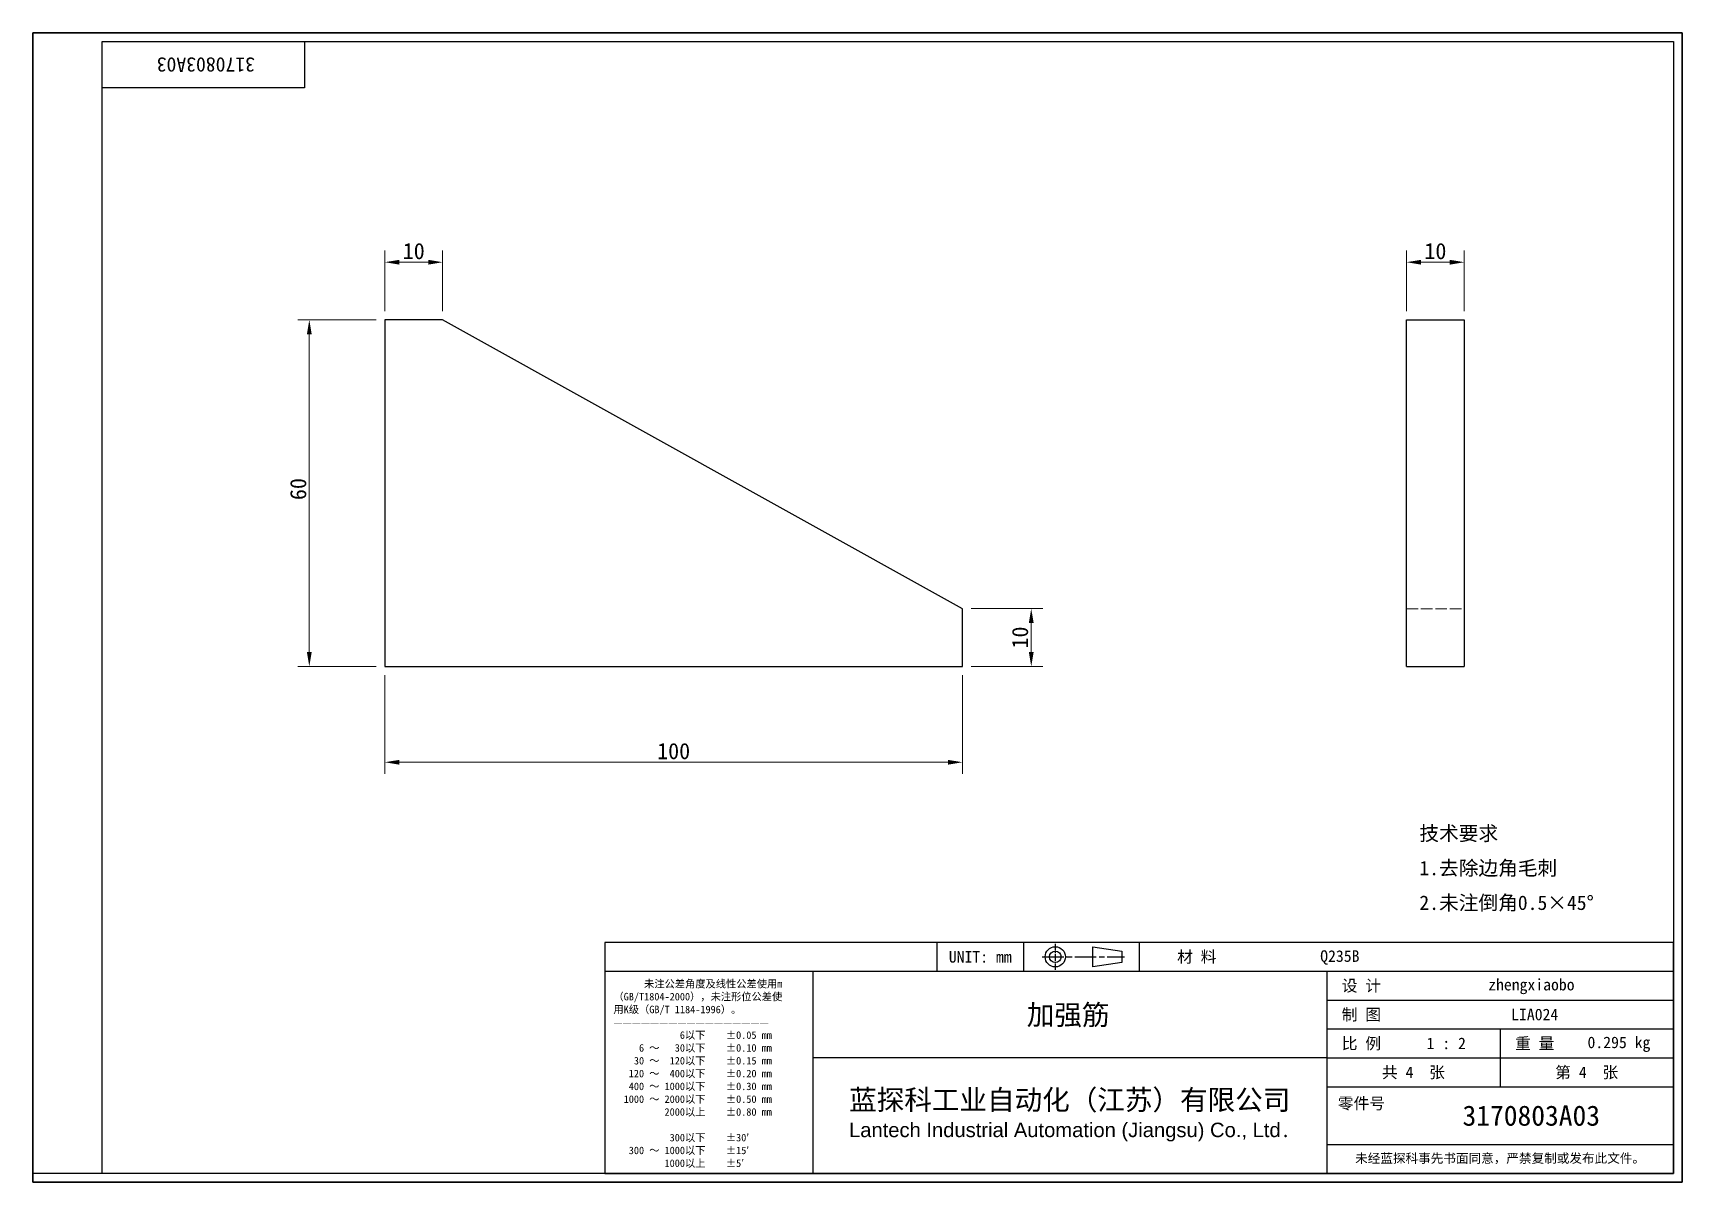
# Model space of a CAD drawing. Header units: millimetres. Extents: x 6 to 292, y 5 to 205.
import ezdxf
from ezdxf.enums import TextEntityAlignment as Align

# ---------------------------------------------------------------- set-up
doc = ezdxf.new("R2010")
doc.units = ezdxf.units.MM
doc.linetypes.add('CHAIN', pattern=[0.3543, 0.2362, -0.0295, 0.0591, -0.0295])
doc.linetypes.add('DASHED', pattern=[0.2067, 0.1654, -0.0413])
for name, color, linetype, lineweight in [('1', 7, 'Continuous', 18), ('可见 (ISO)', 7, 'Continuous', 25), ('图框 (ISO)', 7, 'Continuous', 35), ('标题 (ISO)', 7, 'Continuous', 25)]:
    doc.layers.add(name, color=color, linetype=linetype, lineweight=lineweight)
for name, color, linetype, lineweight, true_color in [('尺寸 (ISO)', 7, 'Continuous', 18, 0x008000), ('符号 (ISO)', 7, 'Continuous', 18, 0x008000), ('隐藏 (ISO)', 5, 'DASHED', 18, 0x0000ff)]:
    doc.layers.add(name, color=color, linetype=linetype, lineweight=lineweight, true_color=true_color)
doc.styles.add('文本样式164', font='SimSun.ttf')
doc.styles.add('文本样式165', font='SimSun.ttf')
doc.styles.add('文本样式74', font='SimSun.ttf')
doc.styles.add('最新国标', font='simfang.ttf')
doc.styles.add('注释文本 (ISO)', font='simfang.ttf')
doc.dimstyles.new('默认 (GB)', dxfattribs={"dimtxt": 2.8, "dimasz": 2.5, "dimexe": 2, "dimexo": 1.5, "dimgap": 0.5, "dimtad": 1, "dimtoh": 1, "dimdsep": 46, "dimtxsty": '最新国标', "dimcen": 0.09, "dimdle": 10, "dimclrd": 256, "dimclre": 256, "dimclrt": 256, "dimaunit": 1, "dimadec": 3, "dimazin": 2, "dimtfac": 0.535714, "dimtdec": 3, "dimtmove": 0, "dimatfit": 3, "dimfxl": 0, "dimtolj": 1, "dimlwd": -1, "dimlwe": -1, "dimarcsym": 0})

# ---------------------------------------------------------------- blocks, each defined once
blk = doc.blocks.new('图框 最新国标')
at = {"layer": '图框 (ISO)'}
for p, q in [((6, 7), (6, 204.5)), ((6, 204.5), (291.5, 204.5)), ((291.5, 204.5), (291.5, 5.5)), ((6, 7), (6, 5.5)), ((6, 7), (6, 5.5)), ((291.5, 5.5), (6, 5.5))]:
    blk.add_line(p, q, dxfattribs=at)
at = {"layer": '图框 (ISO)', "color": 7, "linetype": 'Continuous', "lineweight": 25}
for p, q in [((18, 203), (290, 203)), ((18, 7), (18, 203)), ((18, 203), (290, 203)), ((53, 203), (53, 195)), ((290, 203), (290, 7)), ((290, 203), (290, 7)), ((53, 195), (18, 195)), ((290, 7), (6, 7)), ((290, 7), (18, 7))]:
    blk.add_line(p, q, dxfattribs=at)
at = {"layer": '图框 (ISO)', "style": '文本样式74'}
blk.add_attdef('零件代号_001', (44.43, 200.25), '', height=2.5, rotation=180, dxfattribs=at)
blk = doc.blocks.new('标题栏 最新国标')
at = {"layer": '标题 (ISO)'}
for p, q in [((381.98, -183.84), (196.98, -183.84)), ((196.98, -183.84), (196.98, -223.84)), ((254.48, -183.84), (254.48, -188.84)), ((269.48, -183.84), (269.48, -188.84)), ((281.48, -188.09), (281.48, -184.59)), ((281.48, -184.59), (286.48, -185.34)), ((286.48, -185.34), (286.48, -187.34)), ((289.48, -183.84), (289.48, -188.84)), ((381.98, -223.84), (381.98, -183.84)), ((383.48, -183.84), (383.48, -225.34)), ((286.48, -187.34), (281.48, -188.09)), ((196.98, -188.84), (381.98, -188.84)), ((232.98, -188.84), (232.98, -223.84)), ((321.98, -188.84), (321.98, -223.84)), ((321.98, -193.84), (381.98, -193.84)), ((321.98, -198.84), (381.98, -198.84)), ((351.98, -198.84), (351.98, -208.84)), ((321.98, -203.84), (232.98, -203.84)), ((321.98, -203.84), (381.98, -203.84)), ((321.98, -208.84), (381.98, -208.84)), ((321.98, -218.84), (381.98, -218.84)), ((196.98, -223.84), (381.98, -223.84)), ((383.48, -225.34), (196.98, -225.34))]:
    blk.add_line(p, q, dxfattribs=at)
at = {"layer": '标题 (ISO)', "linetype": 'CHAIN', "ltscale": 5.000333}
blk.add_line((274.98, -184.09), (274.98, -188.59), dxfattribs=at)
at = {"layer": '标题 (ISO)', "linetype": 'CHAIN', "ltscale": 15.834605}
blk.add_line((272.73, -186.34), (286.98, -186.34), dxfattribs=at)
at = {"layer": '标题 (ISO)'}
for radius in [1.75, 1]:
    blk.add_circle((274.98, -186.34), radius, dxfattribs=at)
at = {"layer": '1', "style": '文本样式164'}
for s, p in [('UNIT: mm', (261.98, -186.34)), ('材 料', (299.48, -186.34)), ('设 计', (327.98, -191.34)), ('制 图', (327.98, -196.34)), ('比 例', (327.98, -201.34)), ('重 量', (357.98, -201.34)), ('共 4  张', (336.98, -206.34)), ('第 4  张', (366.98, -206.34))]:
    blk.add_text(s, height=2, dxfattribs=at).set_placement(p, align=Align.MIDDLE_CENTER)
at = {"layer": '标题 (ISO)', "style": '注释文本 (ISO)'}
for s, insert, char_height, attachment_point, line_spacing_factor in [('\\fSimSun|b0|i0;{\\H1.3000;      未注公差角度及线性公差使用m\\P}\\fSimSun|b0|i0;{\\H1.3000;（GB/T1804-2000），未注形位公差使\\P}\\fSimSun|b0|i0;{\\H1.3000;用K级（GB/T 1184-1996）。\\P}\\fSimSun|b0|i0;{\\H1.3000;—————————————————\\P}\\fSimSun|b0|i0;{\\H1.3000;             6以下    ±0.05 mm\\P}\\fSimSun|b0|i0;{\\H1.3000;     6 ～   30以下    ±0.10 mm\\P}\\fSimSun|b0|i0;{\\H1.3000;    30 ～  120以下    ±0.15 mm\\P}\\fSimSun|b0|i0;{\\H1.3000;   120 ～  400以下    ±0.20 mm\\P}\\fSimSun|b0|i0;{\\H1.3000;   400 ～ 1000以下    ±0.30 mm\\P}\\fSimSun|b0|i0;{\\H1.3000;  1000 ～ 2000以下    ±0.50 mm\\P}\\fSimSun|b0|i0;{\\H1.3000;          2000以上    ±0.80 mm\\P}\\fSimSun|b0|i0;{\\H1.3000;\\P}\\fSimSun|b0|i0;{\\H1.3000;           300以下    ±30′\\P}\\fSimSun|b0|i0;{\\H1.3000;   300 ～ 1000以下    ±15′\\P}\\fSimSun|b0|i0;{\\H1.3000;          1000以上    ±5′}', (198.48, -206.63), 1.3, 4, 1.023913), ('{\\fMicrosoft YaHei|b0|i0|c134|p34;\\H1.75x;蓝探科工业自动化（江苏）有限公司\\P\\fArial|b0|i0|c0|p34;\\H0.71429x;Lantech Industrial Automation (Jiangsu) Co., Ltd\\fFangSong|b0|i0|c134|p49;.\\H1.15195x; }', (277.48, -213.84), 2, 5, 0.978695)]:
    blk.add_mtext(s, dxfattribs=dict(at, insert=insert, char_height=char_height, attachment_point=attachment_point, line_spacing_factor=line_spacing_factor))
at = {"layer": '标题 (ISO)', "attachment_point": 5, "style": '注释文本 (ISO)'}
for s, insert, char_height in [('\\fFangSong|b0|i0;LIA024', (357.98, -196.34), 2), ('\\fFangSong|b0|i0;零件号', (327.98, -211.84), 2), ('\\fSimSun|b0|i0;{\\H1.6000;未经蓝探科事先书面同意，严禁复制或发布此文件。}', (351.98, -221.34), 1.6)]:
    blk.add_mtext(s, dxfattribs=dict(at, insert=insert, char_height=char_height))
at = {"layer": '标题 (ISO)'}
for tag, p, height, style in [('材料_001', (320.84, -187.21), 2, '注释文本 (ISO)'), ('设计人_001', (349.92, -192.16), 2, '注释文本 (ISO)'), ('库存编号_001', (270.04, -198.14), 3.5, '文本样式165'), ('视图比例_001', (339.26, -202.33), 2, '注释文本 (ISO)'), ('质量\\P3;_001', (367.12, -202.16), 2, '注释文本 (ISO)'), ('零件代号_001', (345.48, -215.59), 3.5, '文本样式165')]:
    blk.add_attdef(tag, p, '', height=height, dxfattribs=dict(at, style=style))
blk = doc.blocks.new('*D5')
at = {"layer": 'Defpoints', "color": 0, "transparency": 16777216}
for p in [(66.92, 154.8), (53.84, 94.8), (66.92, 94.8)]:
    blk.add_point(p, dxfattribs=at)
at = {"layer": '尺寸 (ISO)', "color": 116, "true_color": 0x00803f, "transparency": 16777216}
for p, q in [((65.42, 154.8), (51.84, 154.8)), ((53.84, 152.3), (53.84, 97.3)), ((65.42, 94.8), (51.84, 94.8))]:
    blk.add_line(p, q, dxfattribs=at)
for points in [[(53.42, 152.3), (54.26, 152.3), (53.84, 154.8)], [(53.42, 97.3), (54.26, 97.3), (53.84, 94.8)]]:
    blk.add_solid(points, dxfattribs=at)
at = {"layer": '尺寸 (ISO)', "transparency": 16777216, "insert": (51.93, 125.51), "char_height": 2.8, "attachment_point": 5, "rotation": 90, "style": '最新国标'}
blk.add_mtext('\\A1;60', dxfattribs=at)
blk = doc.blocks.new('*D6')
at = {"layer": 'Defpoints', "color": 0, "transparency": 16777216}
for p in [(66.92, 94.8), (166.92, 94.8), (166.92, 78.2)]:
    blk.add_point(p, dxfattribs=at)
at = {"layer": '尺寸 (ISO)', "color": 116, "true_color": 0x00803f, "transparency": 16777216}
for p, q in [((66.92, 93.3), (66.92, 76.2)), ((166.92, 93.3), (166.92, 76.2)), ((69.42, 78.2), (164.42, 78.2))]:
    blk.add_line(p, q, dxfattribs=at)
for points in [[(69.42, 78.61), (69.42, 77.78), (66.92, 78.2)], [(164.42, 78.61), (164.42, 77.78), (166.92, 78.2)]]:
    blk.add_solid(points, dxfattribs=at)
at = {"layer": '尺寸 (ISO)', "transparency": 16777216, "insert": (116.92, 80.11), "char_height": 2.8, "attachment_point": 5, "style": '最新国标'}
blk.add_mtext('\\A1;100', dxfattribs=at)
blk = doc.blocks.new('*D7')
at = {"layer": 'Defpoints', "color": 0, "transparency": 16777216}
for p in [(166.92, 104.8), (178.83, 104.8), (166.92, 94.8)]:
    blk.add_point(p, dxfattribs=at)
at = {"layer": '尺寸 (ISO)', "color": 116, "true_color": 0x00803f, "transparency": 16777216}
for p, q in [((168.42, 104.8), (180.83, 104.8)), ((178.83, 97.3), (178.83, 102.3)), ((168.42, 94.8), (180.83, 94.8))]:
    blk.add_line(p, q, dxfattribs=at)
for points in [[(178.41, 102.3), (179.25, 102.3), (178.83, 104.8)], [(178.41, 97.3), (179.25, 97.3), (178.83, 94.8)]]:
    blk.add_solid(points, dxfattribs=at)
at = {"layer": '尺寸 (ISO)', "transparency": 16777216, "insert": (176.91, 99.8), "char_height": 2.8, "attachment_point": 5, "rotation": 90, "style": '最新国标'}
blk.add_mtext('\\A1;10', dxfattribs=at)
blk = doc.blocks.new('*D8')
at = {"layer": 'Defpoints', "color": 0, "transparency": 16777216}
for p in [(66.92, 164.8), (66.92, 154.8), (76.92, 154.8)]:
    blk.add_point(p, dxfattribs=at)
at = {"layer": '尺寸 (ISO)', "color": 116, "true_color": 0x00803f, "transparency": 16777216}
for p, q in [((66.92, 156.3), (66.92, 166.8)), ((76.92, 156.3), (76.92, 166.8)), ((74.42, 164.8), (69.42, 164.8))]:
    blk.add_line(p, q, dxfattribs=at)
for points in [[(69.42, 165.21), (69.42, 164.38), (66.92, 164.8)], [(74.42, 165.21), (74.42, 164.38), (76.92, 164.8)]]:
    blk.add_solid(points, dxfattribs=at)
at = {"layer": '尺寸 (ISO)', "transparency": 16777216, "insert": (71.92, 166.71), "char_height": 2.8, "attachment_point": 5, "style": '最新国标'}
blk.add_mtext('\\A1;10', dxfattribs=at)
blk = doc.blocks.new('*D9')
at = {"layer": 'Defpoints', "color": 0, "transparency": 16777216}
for p in [(253.8, 164.8), (243.8, 154.8), (253.8, 154.8)]:
    blk.add_point(p, dxfattribs=at)
at = {"layer": '尺寸 (ISO)', "color": 116, "true_color": 0x00803f, "transparency": 16777216}
for p, q in [((243.8, 156.3), (243.8, 166.8)), ((253.8, 156.3), (253.8, 166.8)), ((246.3, 164.8), (251.3, 164.8))]:
    blk.add_line(p, q, dxfattribs=at)
for points in [[(246.3, 165.21), (246.3, 164.38), (243.8, 164.8)], [(251.3, 165.21), (251.3, 164.38), (253.8, 164.8)]]:
    blk.add_solid(points, dxfattribs=at)
at = {"layer": '尺寸 (ISO)', "transparency": 16777216, "insert": (248.8, 166.71), "char_height": 2.8, "attachment_point": 5, "style": '最新国标'}
blk.add_mtext('\\A1;10', dxfattribs=at)

msp = doc.modelspace()

# ---------------------------------------------------------------- linework, layer by layer
at = {"layer": '可见 (ISO)'}
for p, q in [((76.919, 154.796), (66.919, 154.796)), ((66.919, 154.796), (66.919, 94.796)), ((166.919, 104.796), (76.919, 154.796)), ((243.803, 154.796), (253.803, 154.796)), ((243.803, 94.796), (243.803, 154.796)), ((253.803, 154.796), (253.803, 94.796)), ((166.919, 94.796), (166.919, 104.796)), ((66.919, 94.796), (166.919, 94.796)), ((243.803, 94.796), (253.803, 94.796))]:
    msp.add_line(p, q, dxfattribs=at)
at = {"layer": '隐藏 (ISO)', "ltscale": 12.094824}
msp.add_line((243.803, 104.796), (253.803, 104.796), dxfattribs=at)

# ---------------------------------------------------------------- block references
for name, p, values in [('图框 最新国标', (0, 0), {'零件代号_001': '3170803A03'}), ('标题栏 最新国标', (-91.983, 230.844), {'零件代号_001': '3170803A03', '库存编号_001': '加强筋', '质量\\P3;_001': '0.295 kg', '视图比例_001': '1 : 2', '设计人_001': 'zhengxiaobo', '材料_001': 'Q235B'})]:
    msp.add_blockref(name, p).add_auto_attribs(values)

# ---------------------------------------------------------------- texts
at = {"layer": '符号 (ISO)', "insert": (246.028, 59.726), "char_height": 2.5, "width": 35.55556, "attachment_point": 4, "line_spacing_factor": 1.441304, "style": '注释文本 (ISO)'}
msp.add_mtext('\\fFangSong|b0|i0;{\\H2.5000;技术要求\\P}\\fFangSong|b0|i0;{\\H2.5000;1.去除边角毛刺\\P}\\fFangSong|b0|i0;{\\H2.5000;2.未注倒角0.5×45°}', dxfattribs=at)

# ---------------------------------------------------------------- dimensions: what is measured, and where the dimension line sits
at = {"layer": '尺寸 (ISO)', "color": 116, "true_color": 0x00803f}
for base, p1, p2, angle, picture, middle in [((66.919, 164.796), (76.919, 154.796), (66.919, 154.796), 180, '*D8', (71.919, 164.796)), ((253.803, 164.796), (243.803, 154.796), (253.803, 154.796), 180, '*D9', (248.803, 164.796)), ((53.841, 94.796), (66.919, 154.796), (66.919, 94.796), 90, '*D5', (53.841, 125.508)), ((178.83, 104.796), (166.919, 94.796), (166.919, 104.796), 90, '*D7', (178.83, 99.796)), ((166.919, 78.197), (66.919, 94.796), (166.919, 94.796), 180, '*D6', (116.919, 78.197))]:
    dim = msp.add_linear_dim(base=base, p1=p1, p2=p2, angle=angle, dimstyle='默认 (GB)', override={"dimgap": 0.5, "dimtoh": 0, "dimdec": 2, "dimtol": 0, "dimlim": 0, "dimtp": 0, "dimtm": 0, "dimtdec": 3, "dimtofl": 0, "dimatfit": 1}, dxfattribs=at)
    dim.commit()
    dim.dimension.update_dxf_attribs({"geometry": picture, "text_midpoint": middle, "dimtype": 160})

doc.saveas('drawing.dxf')
